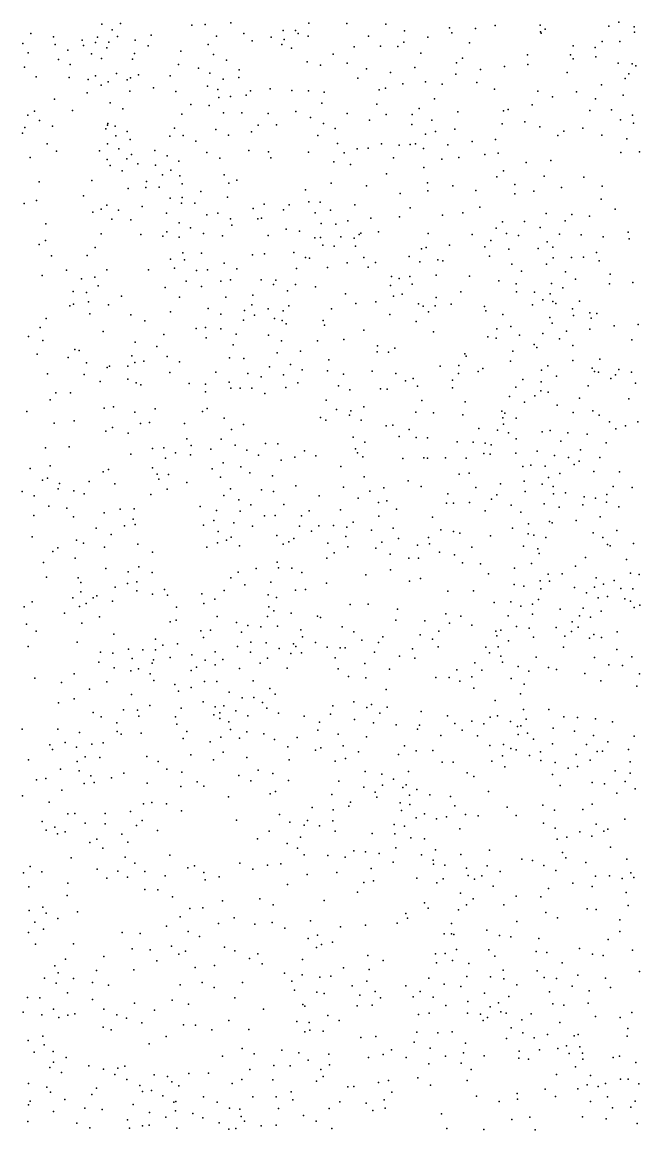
# Model space of a CAD drawing. Header units: inches. Extents: x 1412000 to 4237944, y 4931095 to 14792305.
# Drawn here: x 4237615.7 to 4237697.7, y 14791716.6 to 14791863.6 of the extents above; entities that cross this region are included whole.
import ezdxf

# ---------------------------------------------------------------- set-up
doc = ezdxf.new("R2010")
doc.units = ezdxf.units.IN
doc.header["$MEASUREMENT"] = 0

# ---------------------------------------------------------------- blocks, each defined once
blk = doc.blocks.new('SHORTSTLIDAR')
for p in [(1412027.71, 4931242.44), (1412038.06, 4931242.38), (1412043.09, 4931242.36), (1412079.22, 4931242.53), (1412001.18, 4931241), (1412010.58, 4931242.27), (1412011.95, 4931241.5), (1412013.06, 4931242.34), (1412022.53, 4931242.12), (1412024.29, 4931242.21), (1412029.44, 4931241), (1412034.64, 4931241.43), (1412036.27, 4931241.44), (1412036.62, 4931241.03), (1412048.27, 4931242.27), (1412050.75, 4931241.36), (1412056.74, 4931241.77), (1412057.04, 4931241.12), (1412060.19, 4931241.7), (1412062.77, 4931242.08), (1412068.78, 4931242.14), (1412068.8, 4931241.25), (1412068.9, 4931241.05), (1412069.44, 4931241.6), (1412077.87, 4931241.99), (1412081.24, 4931241.89), (1412081.29, 4931241.21), (1412000.11, 4931239.69), (1412004.17, 4931240.57), (1412004.39, 4931239.57), (1412007.98, 4931240.14), (1412008.13, 4931239.42), (1412009.73, 4931239.81), (1412009.99, 4931240.55), (1412011.51, 4931239.87), (1412012.65, 4931240.63), (1412015.02, 4931240.14), (1412017.12, 4931240.81), (1412024.68, 4931239.54), (1412025.82, 4931240.66), (1412030.53, 4931240.07), (1412033.06, 4931240.52), (1412034.47, 4931239.56), (1412034.77, 4931240.22), (1412037.98, 4931240.66), (1412045.99, 4931240.67), (1412050.65, 4931239.88), (1412053.86, 4931240.52), (1412059.36, 4931239.79), (1412076.99, 4931239.95), (1412079.33, 4931239.95), (1412000.81, 4931238.45), (1412006.06, 4931238.83), (1412009.21, 4931238.32), (1412011.25, 4931239.13), (1412014.9, 4931238.37), (1412016.73, 4931239.38), (1412021.08, 4931238.69), (1412025.42, 4931238.22), (1412035.77, 4931239.09), (1412041.3, 4931238.29), (1412044.07, 4931239.24), (1412047.56, 4931239.36), (1412049.85, 4931239.28), (1412052.92, 4931238.39), (1412067.09, 4931238.21), (1412072.79, 4931238.17), (1412073.13, 4931239.38), (1412076.08, 4931239.18), (1412000.34, 4931236.57), (1412004.85, 4931237.58), (1412006.37, 4931236.9), (1412010.53, 4931237.72), (1412014.66, 4931237.62), (1412020.78, 4931236.92), (1412027.11, 4931237.46), (1412037.82, 4931237.28), (1412039.6, 4931236.82), (1412043.15, 4931237.1), (1412052.11, 4931236.51), (1412057.64, 4931237.11), (1412058.47, 4931237.73), (1412064.04, 4931236.66), (1412067.12, 4931236.91), (1412073.14, 4931237.68), (1412076.13, 4931237.93), (1412079.11, 4931237.07), (1412080.99, 4931237.01), (1412081.45, 4931236.71), (1412001.87, 4931235.28), (1412006.25, 4931235.17), (1412009.73, 4931235.38), (1412012.53, 4931235.73), (1412014.39, 4931235.14), (1412015.46, 4931235.52), (1412019.64, 4931235.4), (1412023.4, 4931236.43), (1412024.93, 4931235.74), (1412028.78, 4931235.16), (1412028.83, 4931236.18), (1412044.56, 4931235.07), (1412045.7, 4931236.35), (1412048.9, 4931235.86), (1412057.56, 4931235.63), (1412060.85, 4931236.25), (1412072.34, 4931235.84), (1412080.04, 4931235.05), (1412080.54, 4931235.65), (1412008.78, 4931234.92), (1412010.48, 4931234.15), (1412011.41, 4931234.62), (1412013.94, 4931234.88), (1412017.43, 4931233.79), (1412024.59, 4931234.01), (1412025.98, 4931233.6), (1412026.67, 4931234.98), (1412032.91, 4931233.69), (1412047.38, 4931233.56), (1412048.22, 4931233.76), (1412050.52, 4931234.34), (1412053.54, 4931234.61), (1412055.75, 4931234.28), (1412060.37, 4931234.52), (1412062.7, 4931233.61), (1412076.88, 4931234.22), (1412004.28, 4931232.32), (1412008.65, 4931233.14), (1412014.32, 4931233.35), (1412020.41, 4931233.3), (1412026.13, 4931232.53), (1412027.68, 4931232.64), (1412029.72, 4931232.82), (1412030.33, 4931233.39), (1412035.79, 4931233.45), (1412038.02, 4931233.4), (1412040.11, 4931233.23), (1412054.72, 4931232.33), (1412068.46, 4931233.38), (1412070.41, 4931232.63), (1412073.58, 4931233.28), (1412076.09, 4931232.36), (1412079.79, 4931232.85), (1412001.64, 4931230.69), (1412006.68, 4931230.79), (1412011.7, 4931231.8), (1412013.39, 4931231.04), (1412022.38, 4931231.6), (1412024.84, 4931231.48), (1412036.31, 4931230.68), (1412039.8, 4931231.77), (1412047.07, 4931231.66), (1412052.68, 4931231.08), (1412057.84, 4931230.61), (1412063.91, 4931230.76), (1412064.53, 4931230.92), (1412067.69, 4931231.57), (1412075.37, 4931230.82), (1412078.22, 4931230.91), (1412000.78, 4931230.17), (1412002.32, 4931229.47), (1412021.21, 4931230.3), (1412026.73, 4931230.49), (1412029.18, 4931230.49), (1412032.67, 4931230.41), (1412038.27, 4931229.85), (1412043.13, 4931230.39), (1412046.13, 4931229.52), (1412048.34, 4931230.28), (1412051.79, 4931230.25), (1412054.36, 4931229.53), (1412066.72, 4931229.31), (1412079.4, 4931229.55), (1412081.03, 4931230.19), (1412081.16, 4931229.11), (1412000.06, 4931227.8), (1412000.38, 4931228.54), (1412004.02, 4931228.73), (1412011.12, 4931228.36), (1412011.34, 4931228.84), (1412011.36, 4931229.08), (1412012.36, 4931228.71), (1412013.95, 4931228.02), (1412020.23, 4931228.46), (1412025.7, 4931228.27), (1412030.43, 4931227.95), (1412031.31, 4931228.86), (1412033.78, 4931228.91), (1412040.02, 4931229.08), (1412041.57, 4931228.39), (1412051.73, 4931228.94), (1412053.55, 4931227.66), (1412054.88, 4931228.01), (1412057.42, 4931228.34), (1412063.72, 4931229.05), (1412068.71, 4931228.65), (1412071.88, 4931228.04), (1412074.42, 4931228.46), (1412003.31, 4931226.38), (1412011.32, 4931226.39), (1412012.43, 4931227.45), (1412014.35, 4931226.94), (1412019.62, 4931227.41), (1412021.36, 4931227.49), (1412023.08, 4931226.73), (1412027.4, 4931227.52), (1412039.26, 4931227.5), (1412041.85, 4931226.4), (1412047.68, 4931226.36), (1412050.04, 4931226.21), (1412051.49, 4931226.27), (1412052.2, 4931226.38), (1412056.5, 4931226.24), (1412059.72, 4931226.7), (1412062.81, 4931226.96), (1412071.1, 4931227.5), (1412076.94, 4931227.54), (1412080.26, 4931227.03), (1412004.55, 4931225.41), (1412010.28, 4931225.44), (1412012.83, 4931225.7), (1412014.52, 4931224.96), (1412017.6, 4931225.51), (1412019.25, 4931224.76), (1412024.54, 4931225.24), (1412030.1, 4931225.48), (1412032.72, 4931225.31), (1412038.03, 4931225.29), (1412042.75, 4931225.19), (1412044.47, 4931225.7), (1412045.95, 4931225.82), (1412053.26, 4931225.76), (1412061.41, 4931224.95), (1412063.17, 4931225.13), (1412079.48, 4931225.21), (1412081.94, 4931225.3), (1412001.05, 4931224.58), (1412011.29, 4931224.3), (1412011.71, 4931223.5), (1412013.88, 4931224.39), (1412015.37, 4931223.72), (1412017.72, 4931223.54), (1412020.82, 4931224.09), (1412026.25, 4931224.49), (1412033.02, 4931224.53), (1412041.38, 4931223.98), (1412043.57, 4931223.61), (1412049.31, 4931224.53), (1412055.69, 4931224.35), (1412057.97, 4931224.54), (1412066.92, 4931223.91), (1412070.19, 4931224.14), (1412013.3, 4931222.8), (1412018.64, 4931222.28), (1412019.74, 4931222.86), (1412020.95, 4931222.11), (1412026.83, 4931222.28), (1412048.37, 4931222.37), (1412053.3, 4931223.22), (1412063.03, 4931222.01), (1412063.9, 4931222.81), (1412069.3, 4931222.07), (1412074.56, 4931221.97), (1412002.27, 4931221.31), (1412009.24, 4931221.49), (1412014.08, 4931220.44), (1412016.42, 4931220.59), (1412016.5, 4931221.36), (1412018.2, 4931220.62), (1412021.26, 4931221.07), (1412027.44, 4931221.16), (1412028.51, 4931221.53), (1412041, 4931221.16), (1412045.7, 4931220.81), (1412053.8, 4931221.21), (1412057.16, 4931220.8), (1412065.41, 4931220.97), (1412071.59, 4931220.59), (1412076.99, 4931220.74), (1412001.9, 4931218.85), (1412008.14, 4931219.45), (1412019.65, 4931219.18), (1412021.24, 4931219.27), (1412023.72, 4931220.04), (1412027.24, 4931219.3), (1412037.63, 4931220.26), (1412050.16, 4931219.8), (1412053.86, 4931220.15), (1412060.22, 4931220.18), (1412065.4, 4931219.74), (1412067.91, 4931220.08), (1412076.84, 4931219.05), (1412000.27, 4931218.46), (1412010.49, 4931217.7), (1412011.25, 4931218.22), (1412012.78, 4931217.55), (1412015.95, 4931218.04), (1412021.16, 4931218.51), (1412022.93, 4931218.52), (1412030.65, 4931217.78), (1412032.15, 4931218.38), (1412034.71, 4931217.63), (1412035.46, 4931218.26), (1412038.06, 4931218.67), (1412039.54, 4931218.64), (1412040.93, 4931217.58), (1412044.16, 4931218.28), (1412051.5, 4931217.89), (1412060.75, 4931217.95), (1412078.7, 4931217.68), (1412009.41, 4931217.31), (1412011.9, 4931216.37), (1412014.45, 4931216.27), (1412019.17, 4931217.19), (1412020.83, 4931215.89), (1412024.54, 4931216.95), (1412026, 4931217.16), (1412027.68, 4931216.42), (1412031.3, 4931216.42), (1412031.76, 4931216.51), (1412038.89, 4931217.2), (1412043.24, 4931216.17), (1412046.29, 4931216.49), (1412050.1, 4931216.69), (1412055.78, 4931216.89), (1412058.48, 4931217.2), (1412063.77, 4931216), (1412066.69, 4931216.06), (1412069.57, 4931217.13), (1412072.07, 4931216.17), (1412072.95, 4931216.98), (1412075.3, 4931216.78), (1412003.17, 4931215.74), (1412010.49, 4931214.42), (1412019.22, 4931214.69), (1412022.35, 4931215.22), (1412024.09, 4931214.47), (1412027.82, 4931215.58), (1412035.04, 4931215.06), (1412036.82, 4931214.78), (1412039.69, 4931215.81), (1412041.62, 4931215.72), (1412044.98, 4931214.51), (1412047.29, 4931214.71), (1412053.91, 4931214.49), (1412062.94, 4931215.2), (1412064.29, 4931214.45), (1412068.77, 4931215.25), (1412080.42, 4931214.67), (1412002.25, 4931213.02), (1412003.09, 4931213.55), (1412015.74, 4931214.34), (1412018.69, 4931214.11), (1412020.84, 4931213.97), (1412026.62, 4931214.16), (1412032.65, 4931214.21), (1412038.87, 4931213.9), (1412039.62, 4931213.95), (1412042.32, 4931214.02), (1412044.06, 4931213.87), (1412044.74, 4931214.34), (1412056.72, 4931212.94), (1412059.73, 4931214.33), (1412062.21, 4931213.52), (1412065.89, 4931214.19), (1412069.69, 4931213.35), (1412071.33, 4931214.4), (1412074.19, 4931214.31), (1412077.13, 4931214.02), (1412080.56, 4931213.78), (1412003.89, 4931211.5), (1412008.63, 4931211.56), (1412009.68, 4931212.6), (1412021.33, 4931211.9), (1412023.79, 4931211.88), (1412030.57, 4931211.63), (1412032.18, 4931211.79), (1412036.07, 4931211.97), (1412039.92, 4931212.93), (1412041.42, 4931212.78), (1412044.23, 4931212.78), (1412053.02, 4931212.43), (1412053.61, 4931212.61), (1412061.41, 4931212.7), (1412064.61, 4931212.38), (1412068.48, 4931212.49), (1412070.44, 4931212.66), (1412076.25, 4931211.97), (1412019.7, 4931211.07), (1412021.57, 4931210.98), (1412026.84, 4931210.53), (1412037.63, 4931211.28), (1412038.14, 4931211.19), (1412043.15, 4931210.56), (1412045.34, 4931211.3), (1412045.93, 4931210.02), (1412046.9, 4931210.62), (1412051.38, 4931211.41), (1412052.78, 4931210.7), (1412055.19, 4931210.99), (1412055.82, 4931210.84), (1412062.03, 4931211.45), (1412065.01, 4931210.4), (1412069.62, 4931210.41), (1412070.47, 4931211.22), (1412072.94, 4931211.27), (1412074.49, 4931211.32), (1412076.58, 4931210.83), (1412002.67, 4931208.88), (1412005.89, 4931209.59), (1412009.67, 4931208.69), (1412011.24, 4931209.65), (1412016.76, 4931209.66), (1412020.24, 4931209.85), (1412023.13, 4931209.57), (1412024.61, 4931209.65), (1412028.52, 4931209.8), (1412036.42, 4931209.83), (1412040.54, 4931209.96), (1412049.02, 4931208.77), (1412051.44, 4931208.77), (1412054.97, 4931208.92), (1412059.36, 4931208.81), (1412066.29, 4931209.47), (1412072.13, 4931209.39), (1412078.03, 4931209.08), (1412007.88, 4931208.46), (1412010.08, 4931207.51), (1412018.99, 4931207.29), (1412021.76, 4931208.14), (1412023.8, 4931207.43), (1412026.36, 4931208.14), (1412027.65, 4931208.3), (1412031.72, 4931208.32), (1412033.36, 4931207.68), (1412033.68, 4931208.29), (1412036.27, 4931207.69), (1412038.95, 4931207.37), (1412048.88, 4931207.55), (1412050.03, 4931208.48), (1412051.77, 4931207.73), (1412063.29, 4931208.17), (1412065.58, 4931207.79), (1412070.25, 4931207.83), (1412071.75, 4931207.27), (1412073.45, 4931208.43), (1412077.97, 4931207.78), (1412081.07, 4931207.97), (1412006.78, 4931206.75), (1412008.57, 4931206.63), (1412013.18, 4931206.16), (1412020.87, 4931206.02), (1412027.02, 4931206.01), (1412030.63, 4931206.3), (1412035.22, 4931206.86), (1412042.91, 4931206.48), (1412049.3, 4931206.17), (1412050.43, 4931206.43), (1412054.95, 4931205.99), (1412058.25, 4931206.73), (1412065.6, 4931206.72), (1412068.01, 4931206.68), (1412069.12, 4931205.68), (1412070.07, 4931206.48), (1412006.34, 4931204.85), (1412006.82, 4931205.11), (1412008.81, 4931205.39), (1412011.45, 4931204.99), (1412024.7, 4931204.5), (1412029.5, 4931204.25), (1412030.47, 4931205.01), (1412032.64, 4931204.46), (1412034.66, 4931204.19), (1412035.38, 4931204.88), (1412041.08, 4931204.47), (1412044.3, 4931205.18), (1412046.96, 4931205.41), (1412052.59, 4931205.12), (1412053.22, 4931204.82), (1412054.84, 4931204.85), (1412056.93, 4931205.11), (1412061.35, 4931204.8), (1412061.56, 4931204.19), (1412067.76, 4931204.98), (1412070.43, 4931205.43), (1412070.84, 4931205.17), (1412073.04, 4931204.47), (1412073.99, 4931205.48), (1412003.18, 4931203.17), (1412008.99, 4931203.8), (1412014.45, 4931203.66), (1412016.29, 4931202.88), (1412019.71, 4931204.05), (1412026.38, 4931203.76), (1412029.38, 4931202.95), (1412030.84, 4931203.65), (1412033.48, 4931203.17), (1412034.53, 4931202.93), (1412039.97, 4931202.94), (1412048.8, 4931203.72), (1412052.32, 4931202.79), (1412053.92, 4931204.08), (1412063.82, 4931203.74), (1412070.03, 4931203.32), (1412073.17, 4931203.58), (1412075.35, 4931203.93), (1412075.52, 4931203.24), (1412076.28, 4931203.84), (1412002.4, 4931201.98), (1412010.78, 4931201.47), (1412023.12, 4931201.84), (1412024.34, 4931202.01), (1412026.36, 4931201.83), (1412035.06, 4931202.47), (1412040.12, 4931202.3), (1412045.35, 4931201.66), (1412054.6, 4931201.41), (1412063, 4931201.83), (1412064.85, 4931202.11), (1412069.11, 4931201.18), (1412070.37, 4931202.56), (1412072.27, 4931201.49), (1412075.37, 4931201.75), (1412078.59, 4931202.21), (1412081.78, 4931202.4), (1412000.86, 4931200.81), (1412002.74, 4931200.28), (1412014.99, 4931200.03), (1412018.8, 4931201.06), (1412024.41, 4931200.63), (1412028.02, 4931199.71), (1412028.4, 4931201.11), (1412032.7, 4931200.98), (1412034.41, 4931200.22), (1412039.22, 4931200.22), (1412042.72, 4931200.4), (1412061.82, 4931200.76), (1412062.92, 4931200.58), (1412066.02, 4931200.97), (1412067.98, 4931199.74), (1412071.33, 4931200.49), (1412080.91, 4931200.37), (1412001.99, 4931198.44), (1412007.02, 4931199.06), (1412007.56, 4931198.96), (1412017.9, 4931199.48), (1412033.86, 4931198.61), (1412036.94, 4931198.86), (1412047.12, 4931198.77), (1412047.16, 4931199.58), (1412048.64, 4931198.72), (1412049.46, 4931199.24), (1412058.74, 4931198.51), (1412065.11, 4931198.87), (1412068.31, 4931199.35), (1412073.08, 4931199.61), (1412006.13, 4931198), (1412008.56, 4931197.31), (1412011.61, 4931196.88), (1412014.04, 4931196.84), (1412014.55, 4931198.22), (1412014.95, 4931197.33), (1412016.15, 4931197.53), (1412019.26, 4931198.13), (1412020.91, 4931197.42), (1412027.51, 4931197.96), (1412029.42, 4931197.88), (1412035.61, 4931197.07), (1412040.72, 4931197.69), (1412055.47, 4931196.85), (1412057.96, 4931196.94), (1412058.93, 4931198.2), (1412064.82, 4931197.54), (1412069.79, 4931196.91), (1412073.11, 4931197.62), (1412076.69, 4931197.81), (1412003.39, 4931195.82), (1412008.24, 4931195.76), (1412011.28, 4931196.66), (1412019.6, 4931196.02), (1412025.72, 4931196.06), (1412029.98, 4931195.9), (1412031.72, 4931195.43), (1412032.85, 4931196.75), (1412034.7, 4931195.71), (1412037.15, 4931196.39), (1412040.52, 4931196.26), (1412042.64, 4931195.79), (1412046.46, 4931196.2), (1412049.59, 4931195.9), (1412057.94, 4931195.88), (1412060.54, 4931196.14), (1412061.17, 4931196.55), (1412068.92, 4931196.34), (1412070.93, 4931195.52), (1412075.68, 4931196.61), (1412075.97, 4931196.16), (1412076.5, 4931196.05), (1412078.77, 4931195.7), (1412079.2, 4931196.43), (1412080.87, 4931196.08), (1412010.36, 4931194.82), (1412014.05, 4931195.12), (1412015.15, 4931194.66), (1412015.78, 4931194.39), (1412022.17, 4931194.58), (1412024.32, 4931194.49), (1412027.47, 4931194.73), (1412027.71, 4931193.96), (1412028.95, 4931193.92), (1412030.48, 4931193.96), (1412035.02, 4931194.01), (1412036.58, 4931194.63), (1412041.99, 4931194.27), (1412047.57, 4931193.83), (1412050.89, 4931194.9), (1412051.9, 4931195.23), (1412052.47, 4931194.22), (1412057.11, 4931195), (1412057.12, 4931194), (1412065.55, 4931194.07), (1412066.47, 4931195.09), (1412068.88, 4931194.8), (1412075.15, 4931194.27), (1412078.16, 4931195.21), (1412081.42, 4931194.61), (1412003.71, 4931192.39), (1412004.46, 4931193.34), (1412006.43, 4931193.33), (1412024.32, 4931193.43), (1412032.22, 4931193.22), (1412043.48, 4931193.71), (1412048.46, 4931193.81), (1412064.7, 4931192.82), (1412068.06, 4931192.92), (1412068.84, 4931193.57), (1412069.8, 4931193.39), (1412073.96, 4931192.62), (1412080.52, 4931192.53), (1412010.91, 4931191.29), (1412012.13, 4931191.47), (1412017.64, 4931191.2), (1412024.58, 4931191.22), (1412040.35, 4931192.34), (1412041.75, 4931191.09), (1412043.63, 4931190.91), (1412045.36, 4931191.48), (1412053.05, 4931192.3), (1412058.81, 4931192.11), (1412063.68, 4931190.88), (1412066.66, 4931192.07), (1412071.02, 4931191.7), (1412075.75, 4931190.92), (1412000.64, 4931190.83), (1412006.93, 4931189.61), (1412014.97, 4931190.74), (1412023.95, 4931190.85), (1412026.81, 4931189.95), (1412039.59, 4931190.03), (1412040.31, 4931189.68), (1412043.45, 4931190.35), (1412045.02, 4931189.67), (1412052.25, 4931190.74), (1412054.6, 4931190.67), (1412058.49, 4931190.39), (1412063.8, 4931190.02), (1412064.08, 4931190.6), (1412065.56, 4931189.96), (1412073.12, 4931190.7), (1412076.58, 4931190.36), (1412077.95, 4931189.45), (1412081.73, 4931189.49), (1412004.26, 4931189.28), (1412011.11, 4931188.21), (1412012, 4931188.72), (1412014.07, 4931187.95), (1412015.72, 4931189.23), (1412016.89, 4931189.39), (1412021.54, 4931189.26), (1412027.8, 4931188.44), (1412029.4, 4931189.12), (1412048.34, 4931188.93), (1412049.21, 4931189.04), (1412051.37, 4931188.44), (1412060.64, 4931188.57), (1412063.08, 4931188.35), (1412063.89, 4931189.18), (1412064.54, 4931188.03), (1412069.04, 4931188.15), (1412070.09, 4931188.32), (1412072.44, 4931188.01), (1412078.8, 4931188.56), (1412080.1, 4931188.95), (1412021.88, 4931187.23), (1412026.4, 4931187.18), (1412032.29, 4931186.58), (1412033.95, 4931186.54), (1412043.95, 4931187.43), (1412045.51, 4931186.75), (1412050.03, 4931187.5), (1412052.31, 4931187.38), (1412053.8, 4931187.35), (1412057.75, 4931186.8), (1412059.85, 4931186.78), (1412061.46, 4931186.65), (1412065.59, 4931187.2), (1412071.51, 4931186.92), (1412074.99, 4931187.82), (1412077.52, 4931186.66), (1412003.12, 4931186.03), (1412006.23, 4931186.17), (1412014.43, 4931185.18), (1412017.3, 4931185.92), (1412018.83, 4931186.03), (1412020.38, 4931185.35), (1412022.34, 4931185.08), (1412022.44, 4931186.33), (1412025.03, 4931185.86), (1412028.29, 4931186.36), (1412029.81, 4931185.7), (1412031.37, 4931185.03), (1412037.49, 4931185.61), (1412044.25, 4931185.89), (1412044.51, 4931185.37), (1412061.27, 4931185.28), (1412062.14, 4931185.17), (1412062.24, 4931186.41), (1412065.55, 4931185.32), (1412068.37, 4931185.59), (1412070.67, 4931185), (1412074.1, 4931185.76), (1412003.73, 4931183.61), (1412019.05, 4931184.63), (1412026.67, 4931184.01), (1412034.38, 4931184.36), (1412036.22, 4931184.76), (1412039, 4931184.95), (1412045.23, 4931184.83), (1412050.53, 4931184.59), (1412053.32, 4931184.7), (1412053.79, 4931184.63), (1412056.18, 4931184.69), (1412058.92, 4931184.65), (1412066.48, 4931183.56), (1412067.54, 4931183.71), (1412069.42, 4931183.59), (1412072.5, 4931184.74), (1412073.26, 4931183.82), (1412073.93, 4931184.25), (1412076.68, 4931184.73), (1412001.05, 4931183.29), (1412010.75, 4931182.84), (1412011.46, 4931183.16), (1412017.29, 4931183.37), (1412017.94, 4931182.52), (1412019.43, 4931182.49), (1412025.23, 4931183.25), (1412026.32, 4931182.13), (1412029.03, 4931183.5), (1412030.21, 4931182.68), (1412033.24, 4931182.29), (1412042.29, 4931183.52), (1412045.4, 4931182.17), (1412058.01, 4931182.53), (1412059.33, 4931182.66), (1412069.85, 4931182.07), (1412071.38, 4931182.6), (1412075.89, 4931182.88), (1412079.31, 4931182.81), (1412002.71, 4931181.71), (1412003.39, 4931181.97), (1412004.96, 4931181.3), (1412008.88, 4931181.55), (1412012.33, 4931181.25), (1412018.17, 4931181.87), (1412021.85, 4931181.4), (1412027.67, 4931180.59), (1412036.33, 4931180.97), (1412042.64, 4931180.78), (1412048.02, 4931180.71), (1412051.23, 4931181.64), (1412052.96, 4931180.89), (1412060.22, 4931180.74), (1412063.48, 4931181.26), (1412066.63, 4931181.59), (1412069.03, 4931181.19), (1412070.5, 4931180.9), (1412078.47, 4931180.88), (1412080.97, 4931180.76), (1412000.03, 4931180.23), (1412001.62, 4931179.66), (1412004.79, 4931180.58), (1412006.86, 4931180.29), (1412008.24, 4931179.89), (1412017.09, 4931179.81), (1412019.25, 4931180.54), (1412026.78, 4931179.71), (1412031.78, 4931180.42), (1412033.37, 4931180.21), (1412039.41, 4931179.63), (1412044.6, 4931179.33), (1412046.14, 4931180.25), (1412056.49, 4931179.92), (1412062.32, 4931179.21), (1412063.01, 4931179.78), (1412066.79, 4931180.24), (1412070.52, 4931179.89), (1412072.1, 4931180.04), (1412074.58, 4931179.5), (1412076.12, 4931179.35), (1412077.59, 4931179.84), (1412003.53, 4931178.26), (1412005.94, 4931178.03), (1412013, 4931177.86), (1412014.89, 4931177.9), (1412023.62, 4931178.24), (1412025.8, 4931177.7), (1412028.77, 4931179.11), (1412030.34, 4931178.44), (1412034.75, 4931178.51), (1412038.11, 4931177.66), (1412042.28, 4931177.79), (1412047.29, 4931178.76), (1412048.43, 4931178.99), (1412049.71, 4931177.89), (1412056.31, 4931178.67), (1412057.25, 4931178.69), (1412059.36, 4931178.78), (1412064.89, 4931178.4), (1412069.27, 4931178.58), (1412071.27, 4931178.13), (1412074.41, 4931178.43), (1412077.57, 4931178.8), (1412079.18, 4931178.18), (1412001.56, 4931177.02), (1412006.82, 4931176.85), (1412010.9, 4931177.41), (1412014.73, 4931176.55), (1412025.47, 4931176.37), (1412028.95, 4931177.62), (1412032.16, 4931176.99), (1412033.57, 4931177.04), (1412037.09, 4931177), (1412047.35, 4931176.94), (1412054.45, 4931176.82), (1412061.47, 4931177.64), (1412066.2, 4931177.47), (1412069.99, 4931176.23), (1412073.52, 4931176.37), (1412076.72, 4931176.86), (1412009.81, 4931175.36), (1412013.59, 4931175.67), (1412014.99, 4931175.86), (1412024.06, 4931175.75), (1412026.04, 4931174.89), (1412028.09, 4931176.04), (1412030.6, 4931175.63), (1412036.82, 4931175.63), (1412038.41, 4931174.94), (1412039.39, 4931175.67), (1412041.31, 4931175.69), (1412043.12, 4931175.5), (1412043.94, 4931176.13), (1412046.37, 4931175.1), (1412049.27, 4931175.35), (1412055.58, 4931175.15), (1412057.27, 4931174.9), (1412065.09, 4931175.36), (1412067.19, 4931175.94), (1412070.36, 4931176.04), (1412075.81, 4931174.75), (1412078.95, 4931175.06), (1412001.34, 4931174.22), (1412007.2, 4931173.78), (1412008.13, 4931173.38), (1412011.84, 4931174.52), (1412025.92, 4931173.42), (1412027.12, 4931173.75), (1412027.74, 4931174.17), (1412033.81, 4931174.37), (1412035.42, 4931173.54), (1412036.07, 4931173.96), (1412040.58, 4931173.38), (1412042.95, 4931174.26), (1412047.75, 4931173.48), (1412049.94, 4931173.96), (1412053.94, 4931174.11), (1412054.08, 4931173.26), (1412058.11, 4931174.69), (1412062.18, 4931174.33), (1412067.17, 4931174.59), (1412067.92, 4931174.43), (1412069.51, 4931174.1), (1412077.08, 4931174.12), (1412081.13, 4931173.31), (1412004.1, 4931172.24), (1412004.75, 4931172.75), (1412010.95, 4931172.84), (1412015.34, 4931173.22), (1412017.3, 4931172.18), (1412024.52, 4931172.85), (1412028.86, 4931173.01), (1412034.65, 4931173.21), (1412041.43, 4931172.06), (1412043.22, 4931172.86), (1412046.95, 4931172.72), (1412048.85, 4931171.89), (1412052.49, 4931173.1), (1412055.41, 4931172.15), (1412057.37, 4931171.83), (1412059.71, 4931172.83), (1412066.55, 4931172.97), (1412068.44, 4931172.61), (1412068.62, 4931172.01), (1412077.71, 4931173.19), (1412078.05, 4931172.99), (1412002.82, 4931170.81), (1412007.04, 4931171.35), (1412033.86, 4931170.85), (1412040.44, 4931171.38), (1412051.33, 4931171.39), (1412052.61, 4931171.38), (1412058.47, 4931170.75), (1412060.83, 4931170.62), (1412067.6, 4931170.66), (1412073.47, 4931170.3), (1412074.76, 4931171.48), (1412080.21, 4931171.19), (1412003.25, 4931168.84), (1412011.13, 4931169.98), (1412014.09, 4931169.54), (1412015.5, 4931170.22), (1412017.25, 4931169.47), (1412028.67, 4931169.51), (1412031.08, 4931170.01), (1412034.03, 4931170.08), (1412035.82, 4931170.05), (1412037.14, 4931169.46), (1412045.63, 4931169.14), (1412048.88, 4931169.81), (1412061.91, 4931169.31), (1412065.36, 4931170.03), (1412069.84, 4931169.23), (1412071.7, 4931169.3), (1412080.75, 4931169.37), (1412081.9, 4931169.21), (1412007.45, 4931168.75), (1412007.81, 4931168.16), (1412012.35, 4931167.51), (1412014.01, 4931168.01), (1412015.22, 4931168.24), (1412027.71, 4931168.76), (1412029.58, 4931167.85), (1412033.03, 4931168.2), (1412040.39, 4931168.06), (1412051.42, 4931168.3), (1412052.88, 4931168.67), (1412065.29, 4931167.89), (1412066.57, 4931167.64), (1412068.78, 4931168.35), (1412070.01, 4931168.3), (1412073.32, 4931167.46), (1412075.97, 4931167.52), (1412076.21, 4931168.76), (1412077.18, 4931167.9), (1412078.59, 4931168.4), (1412079.48, 4931167.36), (1412006.73, 4931166.12), (1412007.79, 4931166.91), (1412009.45, 4931166.11), (1412009.94, 4931166.39), (1412015.24, 4931167.05), (1412017.29, 4931166.59), (1412018.91, 4931167.22), (1412019.3, 4931166.48), (1412023.86, 4931166.65), (1412025.59, 4931165.91), (1412026.82, 4931167.1), (1412032.68, 4931166.52), (1412033.75, 4931166.15), (1412036.28, 4931167.11), (1412037.62, 4931167.19), (1412056.51, 4931167), (1412059.91, 4931167.04), (1412068.83, 4931167.32), (1412074.91, 4931166.76), (1412076.47, 4931166.1), (1412077.7, 4931166.3), (1412079.99, 4931165.98), (1412081.05, 4931167.29), (1412000.26, 4931164.89), (1412001.34, 4931165.57), (1412007.61, 4931164.95), (1412008.5, 4931165.36), (1412012.01, 4931165.65), (1412020.49, 4931164.87), (1412024.12, 4931165.35), (1412032.73, 4931164.89), (1412043.56, 4931165.21), (1412045.93, 4931165.25), (1412049.81, 4931164.61), (1412062.65, 4931165.5), (1412064.88, 4931165.56), (1412066.21, 4931164.98), (1412067.75, 4931165.25), (1412068.56, 4931165.87), (1412071.41, 4931164.61), (1412074.48, 4931164.75), (1412080.74, 4931165.64), (1412081.22, 4931164.81), (1412081.99, 4931165.14), (1412005.62, 4931164.05), (1412010.26, 4931163.6), (1412020.45, 4931163.15), (1412025.89, 4931163.63), (1412032.57, 4931163.64), (1412033.41, 4931164.37), (1412035.69, 4931164.05), (1412039.19, 4931163.69), (1412039.62, 4931163.48), (1412049.62, 4931163.13), (1412053.44, 4931163.05), (1412056.24, 4931163.96), (1412058.24, 4931163.67), (1412064.53, 4931163.71), (1412067.73, 4931163.95), (1412073.99, 4931163.7), (1412075.43, 4931163.53), (1412076.85, 4931164.35), (1412000.59, 4931162.61), (1412001.88, 4931161.68), (1412007.92, 4931162.74), (1412019.67, 4931162.91), (1412023.73, 4931161.72), (1412024.99, 4931161.8), (1412028.47, 4931162.83), (1412029.1, 4931161.54), (1412029.98, 4931162.45), (1412031.67, 4931162.24), (1412033.88, 4931162.35), (1412036.99, 4931161.86), (1412042.5, 4931162.26), (1412044.04, 4931161.6), (1412055.29, 4931161.67), (1412056.72, 4931162.76), (1412059.69, 4931162.48), (1412062.87, 4931161.67), (1412063.54, 4931161.83), (1412065.61, 4931162.28), (1412067.3, 4931162.07), (1412070.87, 4931162.17), (1412072.91, 4931161.63), (1412073.01, 4931162.9), (1412073.79, 4931162.21), (1412078.99, 4931161.61), (1412007.31, 4931160.22), (1412012.17, 4931161.28), (1412017.69, 4931160.63), (1412024.07, 4931160.83), (1412030.35, 4931160.21), (1412032.41, 4931160.13), (1412037.21, 4931160.93), (1412038.92, 4931160.19), (1412045.11, 4931160.47), (1412047.32, 4931160.19), (1412047.86, 4931160.93), (1412052.83, 4931161.19), (1412054.48, 4931160.63), (1412063.02, 4931161.05), (1412064.57, 4931160.38), (1412067.87, 4931160.9), (1412072.02, 4931161.01), (1412075.3, 4931160.75), (1412075.9, 4931161.24), (1412076.91, 4931160.86), (1412000.8, 4931159.66), (1412010.41, 4931158.87), (1412012.04, 4931158.76), (1412014.13, 4931159.31), (1412016.02, 4931159.22), (1412017.69, 4931159.22), (1412018.7, 4931159.83), (1412020.61, 4931159.99), (1412022.53, 4931158.55), (1412025.64, 4931158.95), (1412028.6, 4931159.63), (1412030.33, 4931158.87), (1412034.14, 4931159.4), (1412035.68, 4931158.73), (1412036, 4931159.99), (1412036.33, 4931159.64), (1412037.09, 4931158.79), (1412040.47, 4931159.54), (1412042.22, 4931159.46), (1412042.89, 4931159.47), (1412046.78, 4931158.87), (1412051.83, 4931159.32), (1412055.21, 4931159.59), (1412061.55, 4931159.55), (1412062.04, 4931158.79), (1412063.19, 4931159.59), (1412071.85, 4931159.56), (1412078.94, 4931159.26), (1412010.2, 4931157.58), (1412014.63, 4931158.06), (1412017.25, 4931157.43), (1412017.43, 4931157.89), (1412019.65, 4931158.18), (1412024.28, 4931157.81), (1412025.62, 4931157.22), (1412026.65, 4931157.92), (1412031.58, 4931157.44), (1412032.55, 4931158.11), (1412041.56, 4931158.14), (1412045.49, 4931157.38), (1412050.08, 4931158.34), (1412052.13, 4931158.09), (1412060.08, 4931157.47), (1412063.54, 4931158.36), (1412063.75, 4931157.56), (1412068.22, 4931158.23), (1412075.96, 4931158.18), (1412077.87, 4931157.19), (1412079.67, 4931157.13), (1412080.91, 4931158.29), (1412006.9, 4931156.03), (1412012.23, 4931156.82), (1412014.44, 4931156.43), (1412015.44, 4931156.69), (1412016.99, 4931156.03), (1412022.42, 4931156.46), (1412023.16, 4931156.89), (1412028.84, 4931156.71), (1412035.16, 4931156.78), (1412041.95, 4931156.7), (1412043.31, 4931155.64), (1412048.78, 4931156.63), (1412057.71, 4931156.53), (1412059.67, 4931155.63), (1412061.03, 4931156.51), (1412065.84, 4931157), (1412067.25, 4931156.35), (1412069.86, 4931156.87), (1412070.93, 4931156.61), (1412074.67, 4931156.06), (1412081.93, 4931156.02), (1412001.7, 4931155.43), (1412005.21, 4931154.85), (1412011.25, 4931154.96), (1412017.48, 4931155.11), (1412020.28, 4931154.59), (1412022.43, 4931154.19), (1412024.2, 4931155), (1412025.85, 4931154.98), (1412030.68, 4931155.07), (1412045.62, 4931155.5), (1412054.91, 4931155.51), (1412056.7, 4931155.51), (1412058.08, 4931155.06), (1412064.91, 4931155.39), (1412066.63, 4931154.65), (1412076.8, 4931155.1), (1412081.59, 4931154.4), (1412006.92, 4931152.71), (1412008.95, 4931153.96), (1412014.53, 4931153.26), (1412020.77, 4931153.7), (1412027.47, 4931153.6), (1412029.19, 4931152.85), (1412030.75, 4931152.86), (1412032.87, 4931154.06), (1412033.57, 4931153.32), (1412048.32, 4931153.94), (1412059.97, 4931154.11), (1412066.15, 4931153.36), (1412004.84, 4931152.15), (1412013.45, 4931151.25), (1412015.33, 4931151.19), (1412016.94, 4931151.8), (1412021.13, 4931151.46), (1412024.04, 4931152.28), (1412025.61, 4931151.62), (1412026.79, 4931151.77), (1412031.89, 4931152.19), (1412032.48, 4931151.44), (1412041.26, 4931151.76), (1412044.04, 4931152.28), (1412045.75, 4931151.54), (1412046.36, 4931151.93), (1412048.44, 4931151.59), (1412062.77, 4931152.49), (1412066.55, 4931151.29), (1412069.89, 4931151.27), (1412009.45, 4931150.89), (1412010.48, 4931150.29), (1412015.5, 4931150.38), (1412020.34, 4931150.3), (1412025.46, 4931150.58), (1412026.24, 4931150.84), (1412026.26, 4931150.08), (1412028.37, 4931151.1), (1412029.95, 4931150.42), (1412034.04, 4931150.78), (1412037.45, 4931150.38), (1412040.92, 4931150.68), (1412044.13, 4931149.96), (1412047.47, 4931150.81), (1412052.96, 4931151), (1412056.44, 4931150.43), (1412059.69, 4931149.75), (1412062.11, 4931150.27), (1412063.09, 4931150.45), (1412066.89, 4931150), (1412071.89, 4931150.31), (1412073.71, 4931150.24), (1412076.1, 4931150.05), (1412000.01, 4931148.66), (1412004.74, 4931148.65), (1412012.57, 4931149.53), (1412012.64, 4931148.37), (1412020.54, 4931149.33), (1412021.86, 4931148.34), (1412027.44, 4931149.63), (1412027.66, 4931148.63), (1412029.82, 4931148.3), (1412039.26, 4931148.54), (1412039.46, 4931149.62), (1412046.66, 4931149.49), (1412049.64, 4931149.24), (1412052.46, 4931148.67), (1412052.75, 4931149.18), (1412057.43, 4931149.4), (1412058.4, 4931148.53), (1412061.29, 4931149.38), (1412064.84, 4931149.68), (1412065.77, 4931149.01), (1412066.19, 4931149.1), (1412070.48, 4931148.81), (1412073.31, 4931148.39), (1412078.35, 4931149.64), (1412005.71, 4931146.92), (1412007.64, 4931148.22), (1412010.77, 4931146.86), (1412013.17, 4931148), (1412015.81, 4931148.12), (1412021.36, 4931147.45), (1412024.98, 4931146.99), (1412026.37, 4931147.61), (1412028.85, 4931147.46), (1412032.09, 4931148.04), (1412033.48, 4931147.31), (1412036.51, 4931147.57), (1412041.96, 4931148.01), (1412045.69, 4931147.67), (1412055.58, 4931147.85), (1412060.44, 4931147.77), (1412065.83, 4931147.95), (1412067.1, 4931148.12), (1412067.86, 4931147.35), (1412075.85, 4931147.85), (1412077.75, 4931147.01), (1412081.22, 4931147.73), (1412003.66, 4931146.61), (1412004.05, 4931145.97), (1412007.23, 4931146.26), (1412009.24, 4931146.66), (1412026.69, 4931145.61), (1412035.29, 4931146.31), (1412038.96, 4931145.89), (1412039.65, 4931146.21), (1412042.6, 4931146.46), (1412044.63, 4931145.64), (1412049.97, 4931145.3), (1412050.77, 4931146.46), (1412052.32, 4931145.78), (1412054.52, 4931145.82), (1412062.09, 4931146.48), (1412063.88, 4931146.63), (1412064.88, 4931146.12), (1412065.58, 4931145.91), (1412068.79, 4931145.66), (1412070.39, 4931146.72), (1412074.91, 4931146.63), (1412076.33, 4931145.71), (1412077.02, 4931145.76), (1412080.47, 4931145.97), (1412000.83, 4931144.61), (1412007.33, 4931144.39), (1412008.37, 4931145), (1412010.32, 4931144.9), (1412016.54, 4931145.03), (1412018.07, 4931144.36), (1412022.38, 4931145.28), (1412025.4, 4931144.59), (1412029.84, 4931144.9), (1412035.46, 4931144.62), (1412041.53, 4931144.42), (1412042.92, 4931144.79), (1412055.75, 4931144.31), (1412057.22, 4931144.28), (1412062.36, 4931144.42), (1412063.75, 4931145.12), (1412067.33, 4931145.16), (1412068.87, 4931144.5), (1412070.75, 4931144.24), (1412073.54, 4931145.29), (1412075.41, 4931144.56), (1412080.71, 4931144.35), (1412005.08, 4931143.35), (1412007.58, 4931143.15), (1412009.12, 4931142.47), (1412013.51, 4931142.83), (1412019.2, 4931143.36), (1412021.21, 4931142.98), (1412028.77, 4931142.5), (1412031.32, 4931143.23), (1412033.28, 4931142.78), (1412045.52, 4931143.06), (1412047.73, 4931142.7), (1412051.28, 4931143.05), (1412059.07, 4931142.89), (1412059.96, 4931142.39), (1412064.08, 4931143.68), (1412070.41, 4931142.63), (1412072.49, 4931143.5), (1412073.71, 4931143.7), (1412078.72, 4931143.14), (1412080.72, 4931142.81), (1412001.9, 4931141.94), (1412003.17, 4931142.11), (1412008.23, 4931141.46), (1412009.56, 4931141.6), (1412011.87, 4931142.23), (1412016.62, 4931141.49), (1412021.08, 4931141.06), (1412023.22, 4931141.69), (1412024.1, 4931141.1), (1412030.36, 4931141.81), (1412035.35, 4931141.86), (1412042.06, 4931141.77), (1412045.34, 4931140.97), (1412047.85, 4931141.22), (1412049.31, 4931142.01), (1412050.54, 4931140.91), (1412050.99, 4931141.29), (1412071.41, 4931141.19), (1412075.64, 4931141.6), (1412077.32, 4931141.4), (1412080.04, 4931141.72), (1412000.07, 4931139.81), (1412005.28, 4931140.55), (1412027.39, 4931139.7), (1412032.91, 4931140.09), (1412033.62, 4931140.4), (1412041.1, 4931140), (1412046.87, 4931140.3), (1412047.08, 4931139.64), (1412051.42, 4931139.9), (1412052.4, 4931140.68), (1412054.13, 4931139.93), (1412056.87, 4931139.75), (1412061.91, 4931140.4), (1412078.94, 4931140.18), (1412081.38, 4931140.76), (1412003.58, 4931138.98), (1412016.13, 4931138.75), (1412017.21, 4931138.95), (1412019.16, 4931138.75), (1412038.5, 4931138.27), (1412041.29, 4931137.94), (1412043.37, 4931138.44), (1412043.58, 4931139), (1412050.16, 4931138.87), (1412051.47, 4931138.67), (1412057.42, 4931138.51), (1412064.36, 4931138.3), (1412069.11, 4931138.57), (1412074.44, 4931138), (1412075.67, 4931138.71), (1412006.08, 4931137.43), (1412007, 4931137.47), (1412011.03, 4931137.47), (1412014.4, 4931137.72), (1412015.93, 4931136.54), (1412021.17, 4931137.85), (1412028.47, 4931136.61), (1412034.18, 4931137.33), (1412037.87, 4931136.55), (1412041.26, 4931136.49), (1412050.37, 4931137.87), (1412052.3, 4931136.88), (1412053.43, 4931137.45), (1412054.98, 4931136.78), (1412056.34, 4931137.03), (1412058.87, 4931137.33), (1412060.52, 4931137.16), (1412065.58, 4931137.23), (1412070.66, 4931137.92), (1412079.98, 4931136.73), (1412002.65, 4931136.41), (1412003.2, 4931135.28), (1412004.34, 4931135.67), (1412005.71, 4931135.05), (1412008.37, 4931136.21), (1412011.01, 4931136.1), (1412015.19, 4931135.87), (1412017.98, 4931135.2), (1412032.78, 4931135.11), (1412035.54, 4931136.33), (1412037.44, 4931135.92), (1412039.47, 4931135.85), (1412041.54, 4931135.12), (1412049.39, 4931136.03), (1412050.76, 4931135.81), (1412058.09, 4931135.42), (1412069.2, 4931136.2), (1412070.77, 4931135.52), (1412074.04, 4931135.02), (1412076.2, 4931136.06), (1412077.21, 4931135.12), (1412077.72, 4931135.41), (1412004.71, 4931134.79), (1412008.98, 4931133.64), (1412009.94, 4931134.08), (1412013.23, 4931134.75), (1412014.02, 4931133.67), (1412031.26, 4931134.12), (1412036.94, 4931134.35), (1412046.46, 4931134.82), (1412049.45, 4931134.78), (1412051.61, 4931134.24), (1412053.4, 4931134.11), (1412071.01, 4931134.07), (1412072.28, 4931134.35), (1412075.61, 4931134.48), (1412010.71, 4931132.86), (1412035.16, 4931133.47), (1412036.56, 4931132.86), (1412044.02, 4931132.51), (1412045.56, 4931132.37), (1412047.38, 4931132.18), (1412049.61, 4931132.9), (1412054.87, 4931132.63), (1412062.03, 4931132.61), (1412071.73, 4931132.31), (1412078.08, 4931133.02), (1412006.53, 4931131.61), (1412013.69, 4931131.67), (1412014.98, 4931130.88), (1412019.59, 4931131.94), (1412028.89, 4931130.86), (1412032.55, 4931130.63), (1412034.32, 4931130.78), (1412037.42, 4931131.98), (1412040.57, 4931131.92), (1412042.86, 4931131.67), (1412049.23, 4931131), (1412053.02, 4931131.97), (1412054.56, 4931131.29), (1412054.61, 4931130.73), (1412056.12, 4931130.62), (1412058.22, 4931132.03), (1412066.33, 4931131.41), (1412067.75, 4931131.23), (1412072.18, 4931131.6), (1412074.83, 4931130.97), (1412080.25, 4931131.41), (1412000.2, 4931129.61), (1412001.08, 4931130.42), (1412002.62, 4931129.73), (1412009.95, 4931130.1), (1412012.72, 4931129.83), (1412016.27, 4931129.76), (1412019, 4931129.19), (1412021.99, 4931130.25), (1412022.86, 4931130.51), (1412024.11, 4931129.64), (1412030.63, 4931130.1), (1412037.82, 4931129.36), (1412041.79, 4931129.62), (1412046.32, 4931130.17), (1412058.98, 4931130.2), (1412059.21, 4931129.26), (1412061, 4931129.22), (1412061.71, 4931130.54), (1412063.43, 4931129.79), (1412069.26, 4931130.56), (1412070.83, 4931129.9), (1412076.09, 4931129.14), (1412077.94, 4931129.19), (1412080.79, 4931129.6), (1412000.9, 4931127.74), (1412006.09, 4931128.22), (1412011.23, 4931128.88), (1412014, 4931129.03), (1412024.3, 4931128.69), (1412026.17, 4931129.07), (1412035.24, 4931128.06), (1412045.34, 4931128.32), (1412046.62, 4931128.52), (1412052.37, 4931128.9), (1412055.05, 4931128.26), (1412055.89, 4931128.78), (1412060.03, 4931128.74), (1412062.5, 4931127.83), (1412073.09, 4931128.21), (1412075.67, 4931127.79), (1412079.63, 4931128.86), (1412081.2, 4931128.99), (1412005.97, 4931126.57), (1412016.3, 4931127.37), (1412018.03, 4931127.33), (1412019.95, 4931126.42), (1412044.5, 4931127.02), (1412058.19, 4931126.89), (1412065.58, 4931126.48), (1412068.87, 4931126.4), (1412069.88, 4931127.5), (1412080.17, 4931127), (1412002.75, 4931125.05), (1412022.28, 4931124.88), (1412023.99, 4931124.96), (1412026.61, 4931125.87), (1412031.54, 4931126.13), (1412033.31, 4931125.35), (1412040.11, 4931125.94), (1412053.39, 4931125.6), (1412053.89, 4931124.91), (1412059, 4931125.36), (1412059.88, 4931126.15), (1412063.95, 4931125.37), (1412075, 4931124.8), (1412076.21, 4931124.74), (1412080.42, 4931125.26), (1412000.92, 4931124.58), (1412003.21, 4931124.23), (1412004.76, 4931123.55), (1412007.34, 4931124.4), (1412021, 4931123.76), (1412028.16, 4931123.64), (1412050.93, 4931124.2), (1412051.14, 4931123.57), (1412057.92, 4931124.7), (1412069.49, 4931124.32), (1412071.05, 4931123.64), (1412079.35, 4931123.35), (1412001.7, 4931123.05), (1412002.85, 4931122.14), (1412019.18, 4931122.5), (1412022.05, 4931121.83), (1412026.07, 4931122.89), (1412030.87, 4931122.78), (1412033.19, 4931123), (1412034.88, 4931122.24), (1412038.27, 4931123.21), (1412042.27, 4931122.44), (1412045.59, 4931122.67), (1412049.79, 4931122.91), (1412056.97, 4931122.85), (1412061.67, 4931122), (1412065.68, 4931123.14), (1412079.33, 4931121.82), (1412000.85, 4931121.69), (1412013.3, 4931121.69), (1412015.69, 4931121.54), (1412023.56, 4931121.16), (1412037.98, 4931120.88), (1412039.21, 4931121.31), (1412041.21, 4931120.41), (1412056.02, 4931121.48), (1412057.01, 4931121.5), (1412057.31, 4931121.42), (1412063.36, 4931121.26), (1412064.88, 4931121.1), (1412068.58, 4931120.86), (1412077.77, 4931120.74), (1412001.78, 4931120.12), (1412006.83, 4931120.15), (1412014.62, 4931119.49), (1412016.98, 4931119.39), (1412019.85, 4931119.84), (1412021.68, 4931119.2), (1412026.86, 4931119.71), (1412028.24, 4931119.26), (1412031.29, 4931118.86), (1412039.09, 4931119.69), (1412039.73, 4931120.1), (1412054.87, 4931118.83), (1412056.17, 4931118.91), (1412057.65, 4931119.43), (1412061.93, 4931119.38), (1412068.25, 4931119.15), (1412069.66, 4931119), (1412073.96, 4931119.57), (1412081.03, 4931119.33), (1412005.77, 4931118.15), (1412010.85, 4931118.47), (1412017.9, 4931117.92), (1412020.8, 4931118.81), (1412030.19, 4931118.24), (1412031.85, 4931117.5), (1412037.23, 4931118.09), (1412045.89, 4931118.62), (1412047.91, 4931117.95), (1412055.02, 4931117.64), (1412057.14, 4931117.96), (1412059.27, 4931117.55), (1412062.76, 4931118.54), (1412071.69, 4931117.65), (1412075.71, 4931118.81), (1412077.1, 4931118.63), (1412004.33, 4931117.23), (1412004.78, 4931116.31), (1412009.89, 4931116.63), (1412014.81, 4931116.73), (1412022.99, 4931117.03), (1412025.53, 4931117.28), (1412034.81, 4931116.26), (1412037.19, 4931116.04), (1412040.99, 4931115.9), (1412042.64, 4931117), (1412046.07, 4931116.78), (1412063.85, 4931116.67), (1412068.34, 4931116.59), (1412073.78, 4931116.01), (1412081.95, 4931116.52), (1412002.99, 4931115.61), (1412004.53, 4931114.93), (1412006.83, 4931115.55), (1412009.36, 4931115.02), (1412011.47, 4931114.7), (1412020.99, 4931114.71), (1412023.89, 4931115.06), (1412029.27, 4931115.02), (1412035.78, 4931115.23), (1412039.51, 4931115.73), (1412043.8, 4931114.6), (1412045.77, 4931115.21), (1412050.91, 4931114.59), (1412053.98, 4931115.62), (1412056.01, 4931114.82), (1412058.24, 4931114.52), (1412059.03, 4931115.84), (1412062.17, 4931115.79), (1412063.92, 4931115.51), (1412065.65, 4931114.73), (1412069.29, 4931115.71), (1412070.94, 4931115.59), (1412072.99, 4931114.56), (1412077.42, 4931115.61), (1412000.73, 4931113.05), (1412002.34, 4931113), (1412006.01, 4931113.65), (1412025.48, 4931114.38), (1412028.22, 4931113.02), (1412036.14, 4931114.01), (1412039.13, 4931113.77), (1412040.1, 4931113.57), (1412044.81, 4931113.37), (1412046.87, 4931113.83), (1412047.59, 4931113.02), (1412051.91, 4931113.13), (1412052.82, 4931113.83), (1412054.56, 4931113.07), (1412061.39, 4931113.61), (1412064.59, 4931113.17), (1412070.01, 4931113.78), (1412075.27, 4931113.94), (1412078.08, 4931114.36), (1412004.19, 4931111.51), (1412009.33, 4931112.78), (1412010.85, 4931111.5), (1412014.91, 4931112.29), (1412019.92, 4931112.71), (1412022.09, 4931112.17), (1412032.02, 4931111.48), (1412037.26, 4931112.14), (1412037.52, 4931111.89), (1412044.46, 4931111.93), (1412046.48, 4931112.01), (1412056.26, 4931111.99), (1412059.15, 4931112.53), (1412062.12, 4931111.83), (1412063.24, 4931112.33), (1412070.43, 4931112.2), (1412071.88, 4931112.02), (1412075.14, 4931112.29), (1412000.15, 4931111.08), (1412002.61, 4931110.73), (1412004.86, 4931110.41), (1412006.05, 4931110.69), (1412007.02, 4931110.89), (1412012.58, 4931110.74), (1412013.85, 4931110.29), (1412017.56, 4931111.37), (1412027.45, 4931110), (1412040.57, 4931110.67), (1412042.08, 4931110.01), (1412052.6, 4931110.81), (1412054.01, 4931110.95), (1412059.11, 4931110.96), (1412060.83, 4931110.82), (1412061.18, 4931110), (1412061.79, 4931110.38), (1412063.55, 4931111.14), (1412064.24, 4931110.95), (1412066.31, 4931110.08), (1412067.58, 4931110.89), (1412076.11, 4931110.51), (1412079.36, 4931110.38), (1412080.93, 4931111.07), (1412010.76, 4931109.09), (1412011.83, 4931108.76), (1412015.9, 4931109.68), (1412021.41, 4931109.43), (1412023.03, 4931109.39), (1412025.18, 4931108.75), (1412030.1, 4931108.8), (1412036.47, 4931109.88), (1412038.1, 4931109.74), (1412038.21, 4931108.72), (1412039.96, 4931108.59), (1412064.9, 4931109.03), (1412071.35, 4931109.73), (1412080.4, 4931108.91), (1412000.81, 4931107.34), (1412002.76, 4931107.92), (1412019.12, 4931107.86), (1412037.52, 4931108.51), (1412044.98, 4931107.73), (1412046.94, 4931107.85), (1412052.03, 4931107.13), (1412052.38, 4931108.43), (1412055.17, 4931108.34), (1412057.06, 4931108.5), (1412064.27, 4931107.6), (1412066.47, 4931108.34), (1412067.97, 4931107.68), (1412069.73, 4931108.15), (1412073.27, 4931107.97), (1412073.79, 4931108.15), (1412080.3, 4931107.9), (1412001.62, 4931105.78), (1412002.94, 4931106.78), (1412004.12, 4931105.88), (1412016.85, 4931106.89), (1412029.21, 4931106.27), (1412034.47, 4931106.05), (1412036.75, 4931105.69), (1412049.05, 4931106.11), (1412054.15, 4931106.34), (1412058.6, 4931105.69), (1412058.83, 4931106.98), (1412065.96, 4931105.91), (1412068.68, 4931106.1), (1412071.12, 4931106.28), (1412072.25, 4931106.62), (1412072.63, 4931105.62), (1412074.03, 4931106.49), (1412074.37, 4931105.67), (1412004.19, 4931104.47), (1412005.86, 4931105.1), (1412026.61, 4931105.24), (1412030.79, 4931105.58), (1412037.95, 4931104.73), (1412040.71, 4931105.51), (1412040.79, 4931104.12), (1412045.98, 4931105.08), (1412047.92, 4931105.48), (1412050.99, 4931105.1), (1412054, 4931104.25), (1412056.19, 4931105.28), (1412058.26, 4931104.34), (1412061.34, 4931105.32), (1412065.92, 4931104.99), (1412067.21, 4931104.87), (1412074.42, 4931104.84), (1412078.46, 4931105.1), (1412079.28, 4931105.25), (1412081.44, 4931104.4), (1412003.69, 4931103.77), (1412005.25, 4931103.09), (1412008.84, 4931103.99), (1412010.79, 4931103.53), (1412012.31, 4931102.84), (1412012.71, 4931103.66), (1412013.65, 4931103.93), (1412017.51, 4931102.77), (1412022.12, 4931102.96), (1412024.74, 4931103.01), (1412030.23, 4931103.49), (1412033.42, 4931104.03), (1412035.59, 4931103.96), (1412039.66, 4931103.49), (1412059.6, 4931103.5), (1412070.92, 4931102.82), (1412073.43, 4931103.86), (1412075.44, 4931102.7), (1412000.84, 4931101.64), (1412013.89, 4931102.15), (1412015.61, 4931101.36), (1412019.28, 4931102.55), (1412019.88, 4931101.83), (1412020.81, 4931101.31), (1412027.88, 4931101.62), (1412029.16, 4931102.16), (1412033.29, 4931102.12), (1412039.08, 4931101.93), (1412039.95, 4931102.58), (1412043.23, 4931101.18), (1412044.01, 4931101.25), (1412047.31, 4931101.75), (1412048.63, 4931102.05), (1412052.52, 4931102.39), (1412054.21, 4931101.43), (1412059.05, 4931102.04), (1412074.99, 4931101.44), (1412076.47, 4931101.24), (1412077.42, 4931101.61), (1412079.44, 4931102.22), (1412080.43, 4931102.19), (1412081.85, 4931101.57), (1412003.28, 4931101.15), (1412003.76, 4931100.46), (1412009.26, 4931100.17), (1412009.88, 4931101.02), (1412015.96, 4931100.57), (1412017.16, 4931100.68), (1412018.7, 4931099.99), (1412024.08, 4931099.86), (1412030.62, 4931099.84), (1412033.72, 4931099.86), (1412035.72, 4931100.54), (1412049.07, 4931100.48), (1412060.31, 4931099.95), (1412065.7, 4931100.29), (1412069.44, 4931100.9), (1412070.78, 4931099.91), (1412073.76, 4931100.91), (1412077.69, 4931099.85), (1412000.86, 4931098.79), (1412001.06, 4931099.3), (1412005.68, 4931099.5), (1412008.31, 4931098.37), (1412014.72, 4931098.84), (1412020.13, 4931099.15), (1412020.41, 4931099.22), (1412025.87, 4931099.16), (1412027.52, 4931098.35), (1412034.05, 4931098.31), (1412035.94, 4931099.45), (1412040.75, 4931098.32), (1412042.19, 4931099.18), (1412045.67, 4931099.02), (1412048.07, 4931099.45), (1412048.18, 4931098.37), (1412063.32, 4931099.22), (1412065.76, 4931099.53), (1412075.44, 4931099.24), (1412078.35, 4931098.39), (1412080.81, 4931098.49), (1412081.35, 4931099.28), (1412004.19, 4931097.9), (1412010.62, 4931098.18), (1412013.97, 4931096.79), (1412016.9, 4931097.8), (1412019.07, 4931097.16), (1412020.34, 4931097.98), (1412022.64, 4931097.64), (1412024, 4931097.07), (1412028.91, 4931098.22), (1412029.06, 4931097.26), (1412037.36, 4931097.38), (1412046.55, 4931098.04), (1412055.65, 4931097.59), (1412064.98, 4931096.86), (1412067.41, 4931097.14), (1412074.4, 4931097.22), (1412077.53, 4931096.96), (1412000.74, 4931096.6), (1412007.26, 4931096.38), (1412008.98, 4931095.75), (1412014.26, 4931095.68), (1412015.97, 4931096.01), (1412016.86, 4931096.08), (1412020.54, 4931095.69), (1412026.14, 4931096.4), (1412027.44, 4931095.55), (1412028.35, 4931095.67), (1412029.54, 4931096.61), (1412031.73, 4931096.03), (1412033.72, 4931096.09), (1412039.04, 4931096.64), (1412041.1, 4931095.64), (1412056.38, 4931095.64), (1412061.3, 4931095.52), (1412068.09, 4931095.48), (1412081.64, 4931096.31)]:
    blk.add_point(p)

msp = doc.modelspace()

# ---------------------------------------------------------------- block references
msp.add_blockref('SHORTSTLIDAR', (2825615.74, 9860621.12))

doc.saveas('drawing.dxf')
